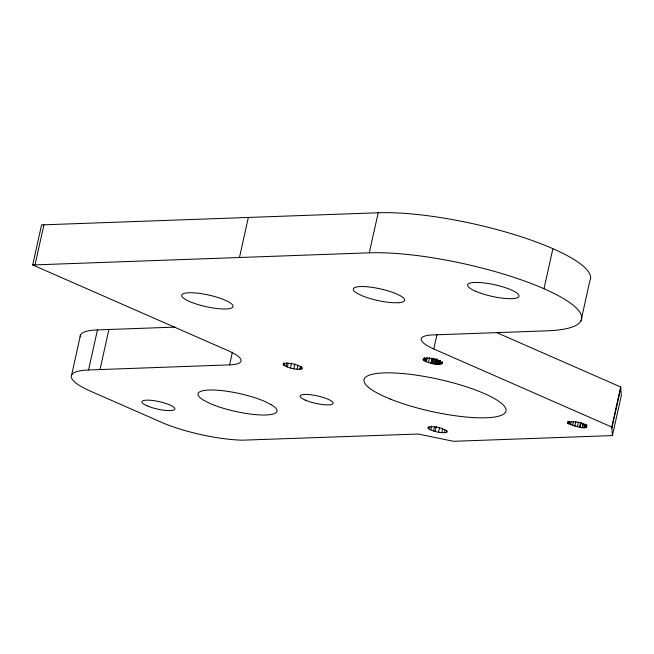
<?xml version="1.0" encoding="UTF-8"?>
<svg xmlns="http://www.w3.org/2000/svg" width="654" height="654" viewBox="0 0 654 654"><rect width="100%" height="100%" fill="white"/><g stroke="black" fill="none" stroke-linecap="round" stroke-linejoin="round"><path stroke-width="0.98" d="M442.047 363.583C438.736 359.046 427.544 356.634 422.762 359.422C427.863 363.42 435.768 365.128 442.047 363.583L442.488 361.507M580.981 320.877L589.859 280.819A126.385 28.645 12.5 0 0 519.758 236.298A126.385 28.645 12.5 0 0 378.192 212.763L41.578 224.894L32.7 264.96L35.038 264.878L43.916 224.812M71.646 374.938L80.532 334.881M496.721 332.624L620.671 386.988L621.3 395.523L612.422 435.58L453.549 441.303L418.151 434.027L242.577 440.175A63.193 14.323 12.5 0 1 161.203 422.19L90.138 391.01A63.193 14.323 12.5 0 1 88.568 369.968L97.454 329.91L175.198 327.106M100.013 369.559L108.891 329.493M239.462 257.504L248.34 217.447M88.576 369.968L229.57 364.883L232.383 352.187M283.484 364.916L283.133 364.041L283.95 363.436C290.163 362.79 296.908 364.196 302.189 367.564L302.279 368.774C296 370.148 288.896 368.243 283.484 364.916L283.918 362.962M284.098 365.414L284.531 363.461M286.084 366.485L286.951 362.569M287.4 367.008L288.267 363.101M290.49 367.981L291.57 363.101M293.859 368.75L294.938 363.861M297.104 369.208L297.971 365.3M299.834 369.306L300.488 366.379M300.905 369.216L301.551 366.289M35.038 264.878L369.314 252.82L378.192 212.763M423.359 360.125L423.792 358.171M423.596 360.289L424.029 358.335M423.694 360.387L424.127 358.433M424.029 360.567L424.675 357.632M424.569 360.91L425.214 357.983M425.345 361.27L425.999 358.343M425.68 361.449L426.334 358.515M425.967 361.556L426.833 357.648M426.318 361.719L427.185 357.812M428.484 362.488L429.564 357.599M612.422 435.58L611.784 427.054L433.79 348.974L437.036 334.317M430.921 363.166L432 358.278M431.427 363.281L432.515 358.392M431.763 363.362L432.842 358.482M432.327 363.469L433.406 358.588M433.455 363.714L434.542 358.833M434.558 363.886L435.638 358.997M435.123 363.984L436.202 359.103M435.654 364.049L436.733 359.169M435.924 364.09L437.011 359.209M436.177 364.114L437.256 359.226M436.7 364.172L437.567 360.264M437.166 364.188L438.025 360.28M438.155 364.27L439.022 360.362M438.981 364.262L439.848 360.354M439.439 364.278L440.305 360.37M439.627 364.253L440.494 360.338M439.995 364.245L440.649 361.31M441.327 364.008L441.761 362.054M428.771 428.877L427.839 427.912L428.076 427.16C434.362 425.836 441.425 427.732 446.862 431.027L447.222 431.893L446.404 432.498C440.387 433.242 434.101 431.673 428.771 428.877L429.204 426.923M430.757 429.94L431.624 426.032M433.561 430.978L434.428 427.07M435.163 431.444L436.251 426.563M438.532 432.212L439.619 427.324M441.785 432.67L442.652 428.762M444.516 432.768L445.161 429.841M446.404 432.498L446.837 430.545M433.79 348.974A42.126 9.548 12.5 0 1 432.744 334.946L547.128 330.818A126.385 28.645 12.5 0 0 544.005 288.733L552.892 248.667M567.762 423.342L567.672 422.132C586.409 419.263 598.296 435.253 567.762 423.342L568.195 421.389M568.89 424.111L569.544 421.176M570.46 424.904L571.114 421.977M572.487 425.689L573.354 421.781M574.768 426.416L575.847 421.528M577.335 426.988L578.422 422.108M579.55 427.381L580.629 422.492M579.828 427.43L580.916 422.541M580.09 427.454L581.169 422.566M582.142 427.675L583.008 423.767M582.575 427.683L583.442 423.776M584.112 427.741L584.978 423.833M584.929 427.626L585.575 424.691M585.608 427.544L586.344 424.585M586 427.471L586.434 425.517M586.556 427.209L587.03 425.108M611.784 427.054L620.671 386.988M611.866 428.157L620.752 388.1M32.7 264.96L228.532 350.855A42.126 9.548 12.5 0 1 229.57 364.883M369.314 252.82A126.385 28.645 12.5 0 1 544.005 288.733M80.14 336.712A63.193 14.331 12.5 0 1 97.454 329.91M398.49 302.737L393.495 302.753A26.291 5.96 12.5 0 1 362.259 295.804L357.771 293.679A26.291 5.96 12.5 0 1 361.785 286.542A26.291 5.96 12.5 0 1 395.67 293.556L400.158 295.673A26.291 5.96 12.5 0 1 398.49 302.737M271.132 404.622L264.592 401.352A40.442 9.164 12.5 0 0 212.493 390.005A40.442 9.164 12.5 0 0 203.934 400.411L210.474 403.673A40.442 9.164 12.5 0 0 262.581 415.02A40.442 9.164 12.5 0 0 271.132 404.622M475.499 291.202A26.291 5.96 12.5 0 0 518.279 297.259A26.291 5.96 12.5 0 0 486.249 283.207A26.291 5.96 12.5 0 0 475.499 291.202M390.299 399.071A72.7 16.481 12.5 0 0 505.199 412.699A72.7 16.481 12.5 0 0 409.502 374.26A72.7 16.481 12.5 0 0 390.299 399.071M189.546 301.502A26.291 5.96 12.5 0 0 232.325 307.568A26.291 5.96 12.5 0 0 200.296 293.515A26.291 5.96 12.5 0 0 189.546 301.502M146.97 405.782A16.849 3.818 12.5 0 0 174.397 409.666A16.849 3.818 12.5 0 0 153.862 400.657A16.849 3.818 12.5 0 0 146.97 405.782M305.214 400.076A16.849 3.818 12.5 0 0 332.641 403.959A16.849 3.818 12.5 0 0 312.113 394.951A16.849 3.818 12.5 0 0 305.214 400.076"/></g></svg>
